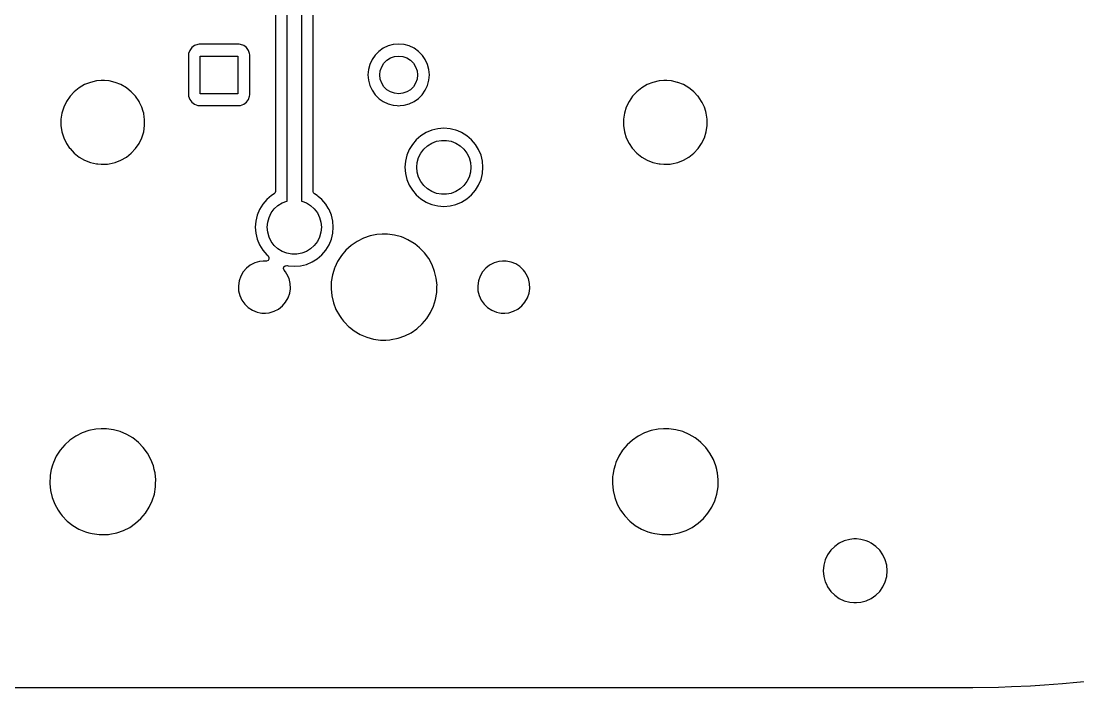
# Model space of a CAD drawing. Extents: x 68 to 346, y -197 to -84.
# Drawn here: x 191.61 to 236.46, y -196.67 to -168.39 of the extents above; entities that cross this region are included whole.
import ezdxf

# ---------------------------------------------------------------- set-up
doc = ezdxf.new("R2010")
doc.units = 0
doc.layers.add('BLACK', color=7, linetype='CONTINUOUS')

msp = doc.modelspace()

# ---------------------------------------------------------------- linework, layer by layer
at = {"layer": 'BLACK', "linetype": 'CONTINUOUS'}
for p, q in [((202.399, -153.386), (202.399, -175.615)), ((202.9, -176.021), (202.9, -153.298)), ((203.5, -153.298), (203.5, -176.021)), ((204, -170.67), (204, -166.37)), ((198.852, -169.513), (198.766, -169.628)), ((198.968, -169.426), (198.852, -169.513)), ((198.852, -169.513), (198.852, -169.513)), ((199.103, -169.376), (198.968, -169.426)), ((198.968, -169.426), (198.968, -169.426)), ((199.162, -169.37), (199.103, -169.376)), ((200.858, -169.37), (199.162, -169.37)), ((199.162, -169.37), (199.162, -169.37)), ((200.917, -169.376), (200.858, -169.37)), ((200.858, -169.37), (200.858, -169.37)), ((200.858, -169.37), (200.858, -169.37)), ((200.858, -169.37), (200.858, -169.37)), ((201.052, -169.426), (200.917, -169.376)), ((200.917, -169.376), (200.917, -169.376)), ((201.168, -169.513), (201.052, -169.426)), ((201.052, -169.426), (201.052, -169.426)), ((201.254, -169.628), (201.168, -169.513)), ((201.168, -169.513), (201.168, -169.513)), ((206.977, -169.54), (206.791, -169.67)), ((207.184, -169.443), (206.977, -169.54)), ((206.977, -169.54), (206.977, -169.54)), ((207.403, -169.384), (207.184, -169.443)), ((207.184, -169.443), (207.184, -169.443)), ((207.63, -169.365), (207.403, -169.384)), ((207.403, -169.384), (207.403, -169.384)), ((207.857, -169.384), (207.63, -169.365)), ((207.63, -169.365), (207.63, -169.365)), ((208.076, -169.443), (207.857, -169.384)), ((207.857, -169.384), (207.857, -169.384)), ((207.857, -169.384), (207.857, -169.384)), ((207.857, -169.384), (207.857, -169.384)), ((207.857, -169.384), (207.857, -169.384)), ((208.283, -169.54), (208.076, -169.443)), ((208.076, -169.443), (208.076, -169.443)), ((208.469, -169.67), (208.283, -169.54)), ((208.283, -169.54), (208.283, -169.54)), ((198.71, -169.822), (198.709, -169.822)), ((198.709, -169.822), (198.709, -171.518)), ((198.716, -169.763), (198.71, -169.822)), ((198.71, -169.822), (198.71, -169.822)), ((198.766, -169.628), (198.716, -169.763)), ((198.766, -169.628), (198.766, -169.628)), ((199.21, -171.47), (199.21, -169.87)), ((199.21, -169.87), (200.81, -169.87)), ((200.81, -169.87), (200.81, -171.47)), ((201.273, -169.679), (201.254, -169.628)), ((201.254, -169.628), (201.254, -169.628)), ((201.304, -169.763), (201.273, -169.679)), ((201.31, -169.822), (201.304, -169.763)), ((201.31, -171.518), (201.31, -169.822)), ((206.63, -169.831), (206.499, -170.017)), ((206.791, -169.67), (206.63, -169.831)), ((207.131, -170.045), (207.283, -169.949)), ((207.283, -169.949), (207.452, -169.89)), ((207.452, -169.89), (207.63, -169.87)), ((207.63, -169.87), (207.808, -169.89)), ((207.808, -169.89), (207.977, -169.949)), ((207.977, -169.949), (208.129, -170.045)), ((208.63, -169.831), (208.469, -169.67)), ((208.639, -169.843), (208.63, -169.831)), ((208.761, -170.017), (208.639, -169.843)), ((206.403, -170.224), (206.344, -170.443)), ((206.499, -170.017), (206.403, -170.224)), ((206.403, -170.224), (206.403, -170.224)), ((206.499, -170.017), (206.499, -170.017)), ((206.85, -170.492), (206.909, -170.323)), ((206.909, -170.323), (207.005, -170.171)), ((207.005, -170.171), (207.131, -170.045)), ((208.129, -170.045), (208.255, -170.171)), ((208.255, -170.171), (208.351, -170.323)), ((208.351, -170.323), (208.41, -170.492)), ((208.857, -170.224), (208.761, -170.017)), ((208.916, -170.443), (208.857, -170.224)), ((204, -172.818), (204, -170.67)), ((206.344, -170.443), (206.325, -170.67)), ((206.325, -170.67), (206.325, -170.67)), ((206.325, -170.67), (206.344, -170.897)), ((206.344, -170.443), (206.344, -170.443)), ((206.83, -170.67), (206.85, -170.492)), ((206.85, -170.848), (206.83, -170.67)), ((206.909, -171.017), (206.85, -170.848)), ((208.41, -170.848), (208.351, -171.017)), ((208.41, -170.492), (208.43, -170.67)), ((208.43, -170.67), (208.41, -170.848)), ((208.935, -170.67), (208.916, -170.443)), ((208.916, -170.897), (208.935, -170.67)), ((194.07, -171.215), (193.862, -171.381)), ((194.3, -171.082), (194.07, -171.215)), ((194.547, -170.985), (194.3, -171.082)), ((194.548, -170.985), (194.547, -170.985)), ((194.547, -170.985), (194.547, -170.985)), ((194.547, -170.985), (194.547, -170.985)), ((194.547, -170.985), (194.547, -170.985)), ((194.807, -170.926), (194.548, -170.985)), ((195.006, -170.911), (194.807, -170.926)), ((195.138, -170.911), (195.006, -170.911)), ((195.006, -170.911), (195.006, -170.911)), ((195.337, -170.926), (195.138, -170.911)), ((195.138, -170.911), (195.138, -170.911)), ((195.596, -170.985), (195.337, -170.926)), ((195.597, -170.985), (195.596, -170.985)), ((195.844, -171.082), (195.597, -170.985)), ((195.597, -170.985), (195.597, -170.985)), ((196.074, -171.215), (195.844, -171.082)), ((196.198, -171.313), (196.074, -171.215)), ((196.282, -171.381), (196.198, -171.313)), ((206.344, -170.897), (206.344, -170.897)), ((206.344, -170.897), (206.403, -171.117)), ((206.403, -171.117), (206.403, -171.117)), ((206.403, -171.117), (206.499, -171.323)), ((206.499, -171.323), (206.499, -171.323)), ((206.499, -171.323), (206.63, -171.509)), ((207.005, -171.169), (206.909, -171.017)), ((207.131, -171.296), (207.005, -171.169)), ((207.283, -171.391), (207.131, -171.296)), ((208.129, -171.296), (207.977, -171.391)), ((208.255, -171.169), (208.129, -171.296)), ((208.351, -171.017), (208.255, -171.169)), ((208.63, -171.509), (208.761, -171.323)), ((208.761, -171.323), (208.857, -171.117)), ((208.857, -171.117), (208.916, -170.897)), ((217.946, -171.215), (217.738, -171.381)), ((218.176, -171.082), (217.946, -171.215)), ((218.423, -170.985), (218.176, -171.082)), ((218.424, -170.985), (218.423, -170.985)), ((218.423, -170.985), (218.423, -170.985)), ((218.423, -170.985), (218.423, -170.985)), ((218.423, -170.985), (218.423, -170.985)), ((218.683, -170.926), (218.424, -170.985)), ((218.882, -170.911), (218.683, -170.926)), ((219.014, -170.911), (218.882, -170.911)), ((218.882, -170.911), (218.882, -170.911)), ((219.213, -170.926), (219.014, -170.911)), ((219.014, -170.911), (219.014, -170.911)), ((219.472, -170.985), (219.213, -170.926)), ((219.473, -170.985), (219.472, -170.985)), ((219.72, -171.082), (219.473, -170.985)), ((219.473, -170.985), (219.473, -170.985)), ((219.95, -171.215), (219.72, -171.082)), ((220.074, -171.313), (219.95, -171.215)), ((220.158, -171.381), (220.074, -171.313)), ((220.074, -171.313), (220.074, -171.313)), ((193.681, -171.576), (193.531, -171.795)), ((193.862, -171.381), (193.681, -171.576)), ((196.41, -171.518), (196.282, -171.381)), ((196.453, -171.565), (196.41, -171.518)), ((196.463, -171.576), (196.453, -171.565)), ((196.613, -171.795), (196.463, -171.576)), ((198.709, -171.518), (198.71, -171.518)), ((198.71, -171.518), (198.716, -171.578)), ((198.716, -171.578), (198.766, -171.712)), ((198.766, -171.712), (198.766, -171.712)), ((198.766, -171.712), (198.852, -171.828)), ((200.81, -171.47), (199.21, -171.47)), ((201.168, -171.828), (201.254, -171.712)), ((201.254, -171.712), (201.304, -171.578)), ((201.304, -171.578), (201.31, -171.518)), ((206.63, -171.509), (206.791, -171.67)), ((206.791, -171.67), (206.802, -171.678)), ((206.802, -171.678), (206.977, -171.801)), ((207.452, -171.45), (207.283, -171.391)), ((207.63, -171.47), (207.452, -171.45)), ((207.808, -171.45), (207.63, -171.47)), ((207.977, -171.391), (207.808, -171.45)), ((208.283, -171.801), (208.469, -171.67)), ((208.469, -171.67), (208.63, -171.509)), ((217.557, -171.576), (217.407, -171.795)), ((217.738, -171.381), (217.557, -171.576)), ((220.329, -171.565), (220.158, -171.381)), ((220.339, -171.576), (220.329, -171.565)), ((220.489, -171.795), (220.339, -171.576)), ((193.416, -172.035), (193.337, -172.289)), ((193.531, -171.795), (193.416, -172.035)), ((193.531, -171.795), (193.531, -171.795)), ((196.636, -171.844), (196.613, -171.795)), ((196.613, -171.795), (196.613, -171.795)), ((196.613, -171.795), (196.613, -171.795)), ((196.613, -171.795), (196.613, -171.795)), ((196.728, -172.035), (196.636, -171.844)), ((196.786, -172.222), (196.728, -172.035)), ((196.807, -172.289), (196.786, -172.222)), ((198.852, -171.828), (198.852, -171.828)), ((198.852, -171.828), (198.968, -171.914)), ((198.968, -171.914), (198.968, -171.914)), ((198.968, -171.914), (199.103, -171.964)), ((199.103, -171.964), (199.103, -171.964)), ((199.103, -171.964), (199.109, -171.965)), ((199.109, -171.965), (199.162, -171.971)), ((199.162, -171.971), (200.858, -171.971)), ((200.858, -171.971), (200.917, -171.964)), ((200.917, -171.964), (201.052, -171.914)), ((201.052, -171.914), (201.168, -171.828)), ((206.977, -171.801), (207.184, -171.897)), ((207.184, -171.897), (207.403, -171.956)), ((207.403, -171.956), (207.565, -171.97)), ((207.565, -171.97), (207.63, -171.976)), ((207.63, -171.976), (207.687, -171.971)), ((207.63, -171.976), (207.63, -171.976)), ((207.63, -171.976), (207.63, -171.976)), ((207.687, -171.971), (207.857, -171.956)), ((207.857, -171.956), (208.076, -171.897)), ((208.076, -171.897), (208.283, -171.801)), ((217.292, -172.035), (217.213, -172.289)), ((217.407, -171.795), (217.292, -172.035)), ((217.407, -171.795), (217.407, -171.795)), ((220.512, -171.844), (220.489, -171.795)), ((220.489, -171.795), (220.489, -171.795)), ((220.489, -171.795), (220.489, -171.795)), ((220.489, -171.795), (220.489, -171.795)), ((220.604, -172.035), (220.512, -171.844)), ((220.662, -172.222), (220.604, -172.035)), ((220.683, -172.289), (220.662, -172.222)), ((193.337, -172.289), (193.297, -172.552)), ((193.297, -172.552), (193.297, -172.818)), ((193.337, -172.289), (193.337, -172.289)), ((196.832, -172.457), (196.807, -172.289)), ((196.807, -172.289), (196.807, -172.289)), ((196.846, -172.552), (196.832, -172.457)), ((196.846, -172.818), (196.846, -172.552)), ((217.213, -172.289), (217.173, -172.552)), ((217.173, -172.552), (217.173, -172.818)), ((217.213, -172.289), (217.213, -172.289)), ((220.708, -172.457), (220.683, -172.289)), ((220.683, -172.289), (220.683, -172.289)), ((220.722, -172.552), (220.708, -172.457)), ((220.722, -172.818), (220.722, -172.552)), ((193.297, -172.818), (193.337, -173.081)), ((193.337, -173.081), (193.337, -173.081)), ((193.337, -173.081), (193.416, -173.335)), ((196.728, -173.335), (196.807, -173.081)), ((196.807, -173.081), (196.846, -172.818)), ((204, -174.59), (204, -172.818)), ((208.798, -173.115), (208.577, -173.251)), ((209.038, -173.016), (208.798, -173.115)), ((209.291, -172.955), (209.038, -173.016)), ((209.55, -172.935), (209.291, -172.955)), ((209.809, -172.955), (209.55, -172.935)), ((209.924, -172.982), (209.809, -172.955)), ((209.809, -172.955), (209.809, -172.955)), ((209.809, -172.955), (209.809, -172.955)), ((210.062, -173.016), (209.924, -172.982)), ((210.136, -173.046), (210.062, -173.016)), ((210.062, -173.016), (210.062, -173.016)), ((210.302, -173.115), (210.136, -173.046)), ((210.523, -173.251), (210.302, -173.115)), ((210.302, -173.115), (210.302, -173.115)), ((210.302, -173.115), (210.302, -173.115)), ((217.173, -172.818), (217.213, -173.081)), ((217.213, -173.081), (217.213, -173.081)), ((217.213, -173.081), (217.292, -173.335)), ((220.604, -173.335), (220.683, -173.081)), ((220.683, -173.081), (220.722, -172.818)), ((193.416, -173.335), (193.531, -173.575)), ((193.531, -173.575), (193.531, -173.575)), ((193.531, -173.575), (193.531, -173.575)), ((193.531, -173.575), (193.531, -173.575)), ((193.531, -173.575), (193.665, -173.772)), ((196.463, -173.795), (196.613, -173.575)), ((196.613, -173.575), (196.728, -173.335)), ((208.379, -173.419), (208.211, -173.617)), ((208.577, -173.251), (208.379, -173.419)), ((208.857, -173.672), (209.037, -173.561)), ((209.037, -173.561), (209.235, -173.484)), ((209.235, -173.484), (209.444, -173.445)), ((209.444, -173.445), (209.656, -173.445)), ((209.656, -173.445), (209.865, -173.484)), ((209.865, -173.484), (210.063, -173.561)), ((210.063, -173.561), (210.243, -173.672)), ((210.721, -173.419), (210.523, -173.251)), ((210.889, -173.617), (210.721, -173.419)), ((217.292, -173.335), (217.407, -173.575)), ((217.407, -173.575), (217.407, -173.575)), ((217.407, -173.575), (217.407, -173.575)), ((217.407, -173.575), (217.407, -173.575)), ((217.407, -173.575), (217.541, -173.772)), ((220.339, -173.795), (220.489, -173.575)), ((220.489, -173.575), (220.604, -173.335)), ((193.665, -173.772), (193.681, -173.795)), ((193.681, -173.795), (193.862, -173.99)), ((193.862, -173.99), (193.862, -173.99)), ((193.862, -173.99), (193.862, -173.99)), ((193.862, -173.99), (194.07, -174.155)), ((196.074, -174.155), (196.282, -173.99)), ((196.282, -173.99), (196.463, -173.795)), ((208.075, -173.838), (207.975, -174.078)), ((208.211, -173.617), (208.075, -173.838)), ((208.478, -174.175), (208.572, -173.985)), ((208.572, -173.985), (208.7, -173.815)), ((208.7, -173.815), (208.857, -173.672)), ((210.243, -173.672), (210.4, -173.815)), ((210.4, -173.815), (210.528, -173.985)), ((210.528, -173.985), (210.622, -174.175)), ((211.019, -173.828), (210.889, -173.617)), ((211.025, -173.838), (211.019, -173.828)), ((211.032, -173.856), (211.025, -173.838)), ((211.125, -174.078), (211.032, -173.856)), ((217.541, -173.772), (217.557, -173.795)), ((217.557, -173.795), (217.738, -173.99)), ((217.738, -173.99), (217.738, -173.99)), ((217.738, -173.99), (217.738, -173.99)), ((217.738, -173.99), (217.946, -174.155)), ((219.95, -174.155), (220.158, -173.99)), ((220.158, -173.99), (220.339, -173.795)), ((194.07, -174.155), (194.3, -174.288)), ((194.3, -174.288), (194.547, -174.386)), ((194.547, -174.386), (194.807, -174.445)), ((194.807, -174.445), (194.856, -174.448)), ((194.856, -174.448), (195.006, -174.46)), ((195.006, -174.46), (195.006, -174.46)), ((195.006, -174.46), (195.138, -174.46)), ((195.138, -174.46), (195.271, -174.45)), ((195.271, -174.45), (195.337, -174.445)), ((195.337, -174.445), (195.597, -174.386)), ((195.597, -174.386), (195.844, -174.288)), ((195.844, -174.288), (196.074, -174.155)), ((207.915, -174.331), (207.894, -174.59)), ((207.975, -174.078), (207.915, -174.331)), ((208.4, -174.59), (208.42, -174.379)), ((208.42, -174.379), (208.478, -174.175)), ((210.622, -174.175), (210.68, -174.379)), ((210.68, -174.379), (210.7, -174.59)), ((211.185, -174.331), (211.125, -174.078)), ((211.206, -174.59), (211.185, -174.331)), ((217.946, -174.155), (218.176, -174.288)), ((218.176, -174.288), (218.423, -174.386)), ((218.423, -174.386), (218.683, -174.445)), ((218.683, -174.445), (218.732, -174.448)), ((218.732, -174.448), (218.882, -174.46)), ((218.882, -174.46), (218.882, -174.46)), ((218.882, -174.46), (219.014, -174.46)), ((219.014, -174.46), (219.147, -174.45)), ((219.147, -174.45), (219.213, -174.445)), ((219.213, -174.445), (219.473, -174.386)), ((219.473, -174.386), (219.72, -174.288)), ((219.72, -174.288), (219.95, -174.155)), ((204, -175.615), (204, -174.59)), ((207.894, -174.59), (207.915, -174.849)), ((207.915, -174.849), (207.975, -175.102)), ((208.42, -174.801), (208.4, -174.59)), ((208.478, -175.006), (208.42, -174.801)), ((210.68, -174.801), (210.622, -175.006)), ((210.7, -174.59), (210.68, -174.801)), ((211.125, -175.102), (211.185, -174.849)), ((211.185, -174.849), (211.206, -174.59)), ((207.975, -175.102), (208.075, -175.342)), ((208.075, -175.342), (208.075, -175.342)), ((208.075, -175.342), (208.075, -175.342)), ((208.075, -175.342), (208.211, -175.563)), ((208.572, -175.196), (208.478, -175.006)), ((208.7, -175.365), (208.572, -175.196)), ((208.857, -175.508), (208.7, -175.365)), ((210.4, -175.365), (210.243, -175.508)), ((210.528, -175.196), (210.4, -175.365)), ((210.622, -175.006), (210.528, -175.196)), ((210.889, -175.563), (211.025, -175.342)), ((211.025, -175.342), (211.125, -175.102)), ((202.227, -175.791), (202.029, -175.959)), ((202.34, -175.721), (202.227, -175.791)), ((202.227, -175.791), (202.227, -175.791)), ((202.38, -175.682), (202.34, -175.721)), ((202.399, -175.615), (202.38, -175.682)), ((204.013, -175.669), (204, -175.615)), ((204.06, -175.721), (204.013, -175.669)), ((204.173, -175.791), (204.06, -175.721)), ((204.209, -175.821), (204.173, -175.791)), ((204.173, -175.791), (204.173, -175.791)), ((204.371, -175.959), (204.209, -175.821)), ((208.211, -175.563), (208.379, -175.761)), ((208.379, -175.761), (208.577, -175.93)), ((209.037, -175.62), (208.857, -175.508)), ((209.235, -175.696), (209.037, -175.62)), ((209.444, -175.735), (209.235, -175.696)), ((209.656, -175.735), (209.444, -175.735)), ((209.865, -175.696), (209.656, -175.735)), ((210.063, -175.62), (209.865, -175.696)), ((210.243, -175.508), (210.063, -175.62)), ((210.523, -175.93), (210.721, -175.761)), ((210.721, -175.761), (210.889, -175.563)), ((201.861, -176.157), (201.725, -176.378)), ((202.029, -175.959), (201.861, -176.157)), ((202.35, -176.355), (202.507, -176.212)), ((202.507, -176.212), (202.687, -176.101)), ((202.687, -176.101), (202.885, -176.024)), ((202.885, -176.024), (202.9, -176.021)), ((203.5, -176.021), (203.515, -176.024)), ((203.515, -176.024), (203.713, -176.101)), ((203.713, -176.101), (203.893, -176.212)), ((203.893, -176.212), (204.05, -176.355)), ((204.539, -176.157), (204.371, -175.959)), ((204.642, -176.324), (204.539, -176.157)), ((208.577, -175.93), (208.798, -176.065)), ((208.798, -176.065), (208.798, -176.065)), ((208.798, -176.065), (208.798, -176.065)), ((208.798, -176.065), (208.855, -176.089)), ((208.855, -176.089), (209.038, -176.165)), ((209.038, -176.165), (209.291, -176.225)), ((209.291, -176.225), (209.55, -176.246)), ((209.55, -176.246), (209.809, -176.225)), ((209.809, -176.225), (210.062, -176.165)), ((210.062, -176.165), (210.302, -176.065)), ((210.302, -176.065), (210.523, -175.93)), ((201.625, -176.618), (201.565, -176.871)), ((201.725, -176.378), (201.625, -176.618)), ((202.07, -176.919), (202.128, -176.715)), ((202.128, -176.715), (202.222, -176.525)), ((202.222, -176.525), (202.35, -176.355)), ((204.05, -176.355), (204.178, -176.525)), ((204.178, -176.525), (204.272, -176.715)), ((204.272, -176.715), (204.33, -176.919)), ((204.675, -176.378), (204.642, -176.324)), ((204.677, -176.382), (204.675, -176.378)), ((204.775, -176.618), (204.677, -176.382)), ((204.835, -176.871), (204.775, -176.618)), ((201.565, -176.871), (201.544, -177.13)), ((201.544, -177.13), (201.565, -177.389)), ((202.05, -177.13), (202.07, -176.919)), ((202.07, -177.341), (202.05, -177.13)), ((204.33, -176.919), (204.35, -177.13)), ((204.35, -177.13), (204.33, -177.341)), ((204.856, -177.13), (204.835, -176.871)), ((204.835, -177.389), (204.856, -177.13)), ((201.565, -177.389), (201.625, -177.642)), ((202.128, -177.546), (202.07, -177.341)), ((202.222, -177.736), (202.128, -177.546)), ((204.272, -177.546), (204.178, -177.736)), ((204.33, -177.341), (204.272, -177.546)), ((204.775, -177.642), (204.835, -177.389)), ((206.132, -177.599), (205.864, -177.735)), ((206.416, -177.501), (206.132, -177.599)), ((206.132, -177.599), (206.132, -177.599)), ((206.71, -177.441), (206.416, -177.501)), ((206.935, -177.426), (206.71, -177.441)), ((206.71, -177.441), (206.71, -177.441)), ((207.16, -177.426), (206.935, -177.426)), ((206.935, -177.426), (206.935, -177.426)), ((207.458, -177.466), (207.16, -177.426)), ((207.748, -177.545), (207.458, -177.466)), ((207.458, -177.466), (207.458, -177.466)), ((207.458, -177.466), (207.458, -177.466)), ((207.843, -177.585), (207.748, -177.545)), ((207.748, -177.545), (207.748, -177.545)), ((208.025, -177.662), (207.843, -177.585)), ((201.625, -177.642), (201.725, -177.882)), ((201.725, -177.882), (201.725, -177.882)), ((201.725, -177.882), (201.725, -177.882)), ((201.725, -177.882), (201.861, -178.103)), ((202.35, -177.905), (202.222, -177.736)), ((202.507, -178.048), (202.35, -177.905)), ((202.687, -178.16), (202.507, -178.048)), ((203.893, -178.048), (203.713, -178.16)), ((204.05, -177.905), (203.893, -178.048)), ((204.178, -177.736), (204.05, -177.905)), ((204.539, -178.103), (204.675, -177.882)), ((204.675, -177.882), (204.775, -177.642)), ((205.616, -177.905), (205.393, -178.106)), ((205.864, -177.735), (205.616, -177.905)), ((208.283, -177.816), (208.025, -177.662)), ((208.315, -177.841), (208.283, -177.816)), ((208.519, -178.002), (208.315, -177.841)), ((208.728, -178.218), (208.519, -178.002)), ((208.519, -178.002), (208.519, -178.002)), ((201.861, -178.103), (202.029, -178.301)), ((202.029, -178.301), (202.07, -178.336)), ((202.07, -178.336), (202.087, -178.35)), ((202.087, -178.35), (202.126, -178.409)), ((202.126, -178.479), (202.089, -178.538)), ((202.126, -178.409), (202.126, -178.479)), ((202.885, -178.236), (202.687, -178.16)), ((203.094, -178.275), (202.885, -178.236)), ((203.306, -178.275), (203.094, -178.275)), ((203.515, -178.236), (203.306, -178.275)), ((203.713, -178.16), (203.515, -178.236)), ((203.952, -178.605), (204.173, -178.47)), ((204.173, -178.47), (204.371, -178.301)), ((204.371, -178.301), (204.539, -178.103)), ((205.199, -178.336), (205.037, -178.589)), ((205.393, -178.106), (205.199, -178.336)), ((205.199, -178.336), (205.199, -178.336)), ((208.906, -178.46), (208.728, -178.218)), ((209.05, -178.723), (208.906, -178.46)), ((201.166, -178.869), (201.029, -179.028)), ((201.332, -178.739), (201.166, -178.869)), ((201.166, -178.869), (201.166, -178.869)), ((201.519, -178.643), (201.332, -178.739)), ((201.721, -178.584), (201.519, -178.643)), ((201.878, -178.569), (201.721, -178.584)), ((201.721, -178.584), (201.721, -178.584)), ((202.007, -178.569), (201.878, -178.569)), ((202.025, -178.567), (202.007, -178.569)), ((202.089, -178.538), (202.025, -178.567)), ((202.745, -178.881), (202.761, -178.813)), ((202.767, -178.947), (202.745, -178.881)), ((202.761, -178.813), (202.812, -178.765)), ((202.825, -179.028), (202.767, -178.947)), ((202.812, -178.765), (202.88, -178.752)), ((202.88, -178.752), (202.897, -178.755)), ((202.897, -178.755), (202.941, -178.765)), ((202.941, -178.765), (203.2, -178.786)), ((203.2, -178.786), (203.459, -178.765)), ((203.459, -178.765), (203.712, -178.705)), ((203.712, -178.705), (203.952, -178.605)), ((204.911, -178.862), (204.878, -178.967)), ((204.924, -178.834), (204.911, -178.862)), ((205.037, -178.589), (204.924, -178.834)), ((209.158, -179.004), (209.05, -178.723)), ((211.326, -178.869), (211.189, -179.028)), ((211.492, -178.739), (211.326, -178.869)), ((211.326, -178.869), (211.326, -178.869)), ((211.679, -178.643), (211.492, -178.739)), ((211.881, -178.584), (211.679, -178.643)), ((212.038, -178.569), (211.881, -178.584)), ((211.881, -178.584), (211.881, -178.584)), ((212.195, -178.569), (212.038, -178.569)), ((212.402, -178.609), (212.195, -178.569)), ((212.195, -178.569), (212.195, -178.569)), ((212.597, -178.687), (212.402, -178.609)), ((212.402, -178.609), (212.402, -178.609)), ((212.402, -178.609), (212.402, -178.609)), ((212.402, -178.609), (212.402, -178.609)), ((212.402, -178.609), (212.402, -178.609)), ((212.774, -178.8), (212.597, -178.687)), ((212.597, -178.687), (212.597, -178.687)), ((212.926, -178.946), (212.774, -178.8)), ((212.774, -178.8), (212.774, -178.8)), ((212.985, -179.028), (212.926, -178.946)), ((212.926, -178.946), (212.926, -178.946)), ((200.855, -179.409), (200.825, -179.617)), ((200.924, -179.21), (200.855, -179.409)), ((200.855, -179.409), (200.855, -179.409)), ((200.855, -179.409), (200.855, -179.409)), ((201.029, -179.028), (200.924, -179.21)), ((201.029, -179.028), (201.029, -179.028)), ((202.888, -179.117), (202.825, -179.028)), ((202.976, -179.308), (202.888, -179.117)), ((203.025, -179.513), (202.976, -179.308)), ((204.822, -179.149), (204.772, -179.445)), ((204.878, -178.967), (204.822, -179.149)), ((209.228, -179.296), (209.158, -179.004)), ((209.258, -179.595), (209.228, -179.296)), ((211.015, -179.409), (210.985, -179.617)), ((211.084, -179.21), (211.015, -179.409)), ((211.015, -179.409), (211.015, -179.409)), ((211.015, -179.409), (211.015, -179.409)), ((211.189, -179.028), (211.084, -179.21)), ((211.189, -179.028), (211.189, -179.028)), ((213.048, -179.117), (212.985, -179.028)), ((213.136, -179.308), (213.048, -179.117)), ((213.185, -179.513), (213.136, -179.308)), ((200.825, -179.617), (200.835, -179.828)), ((200.835, -179.828), (200.884, -180.032)), ((203.005, -179.931), (203.032, -179.745)), ((203.035, -179.723), (203.025, -179.513)), ((203.032, -179.745), (203.035, -179.723)), ((204.772, -179.445), (204.762, -179.745)), ((204.762, -179.745), (204.792, -180.044)), ((209.248, -179.895), (209.257, -179.617)), ((209.257, -179.617), (209.258, -179.595)), ((210.985, -179.617), (210.995, -179.828)), ((210.995, -179.828), (211.044, -180.032)), ((213.165, -179.931), (213.195, -179.723)), ((213.195, -179.723), (213.185, -179.513)), ((200.884, -180.032), (200.929, -180.13)), ((200.929, -180.13), (200.972, -180.223)), ((200.972, -180.223), (200.972, -180.223)), ((200.972, -180.223), (201.094, -180.395)), ((202.831, -180.312), (202.936, -180.13)), ((202.936, -180.13), (203.005, -179.931)), ((204.792, -180.044), (204.792, -180.044)), ((204.792, -180.044), (204.862, -180.337)), ((209.109, -180.479), (209.198, -180.192)), ((209.198, -180.192), (209.248, -179.895)), ((211.044, -180.032), (211.089, -180.13)), ((211.089, -180.13), (211.132, -180.223)), ((211.132, -180.223), (211.132, -180.223)), ((211.132, -180.223), (211.254, -180.395)), ((212.991, -180.312), (213.096, -180.13)), ((213.096, -180.13), (213.165, -179.931)), ((201.094, -180.395), (201.094, -180.395)), ((201.094, -180.395), (201.246, -180.54)), ((201.246, -180.54), (201.423, -180.654)), ((201.423, -180.654), (201.618, -180.732)), ((201.618, -180.732), (201.747, -180.757)), ((202.139, -180.757), (202.341, -180.697)), ((202.341, -180.697), (202.528, -180.601)), ((202.528, -180.601), (202.694, -180.471)), ((202.694, -180.471), (202.831, -180.312)), ((204.862, -180.337), (204.862, -180.337)), ((204.862, -180.337), (204.97, -180.617)), ((204.97, -180.617), (204.97, -180.617)), ((204.97, -180.617), (205.114, -180.88)), ((208.821, -181.004), (208.983, -180.751)), ((208.983, -180.751), (209.109, -180.479)), ((211.254, -180.395), (211.254, -180.395)), ((211.254, -180.395), (211.406, -180.54)), ((211.406, -180.54), (211.583, -180.654)), ((211.583, -180.654), (211.778, -180.732)), ((211.778, -180.732), (211.907, -180.757)), ((212.299, -180.757), (212.501, -180.697)), ((212.501, -180.697), (212.688, -180.601)), ((212.688, -180.601), (212.854, -180.471)), ((212.854, -180.471), (212.991, -180.312)), ((201.747, -180.757), (201.825, -180.772)), ((201.825, -180.772), (201.825, -180.772)), ((201.825, -180.772), (201.982, -180.772)), ((201.982, -180.772), (202.139, -180.757)), ((201.982, -180.772), (201.982, -180.772)), ((205.114, -180.88), (205.114, -180.88)), ((205.114, -180.88), (205.205, -181.004)), ((205.205, -181.004), (205.292, -181.122)), ((205.292, -181.122), (205.347, -181.179)), ((205.347, -181.179), (205.501, -181.338)), ((208.627, -181.234), (208.821, -181.004)), ((211.907, -180.757), (211.985, -180.772)), ((211.985, -180.772), (211.985, -180.772)), ((211.985, -180.772), (212.142, -180.772)), ((212.142, -180.772), (212.299, -180.757)), ((212.142, -180.772), (212.142, -180.772)), ((205.501, -181.338), (205.501, -181.338)), ((205.501, -181.338), (205.544, -181.372)), ((205.544, -181.372), (205.737, -181.525)), ((205.737, -181.525), (205.995, -181.678)), ((207.888, -181.741), (208.156, -181.606)), ((208.156, -181.606), (208.404, -181.435)), ((208.404, -181.435), (208.627, -181.234)), ((205.995, -181.678), (206.272, -181.795)), ((206.272, -181.795), (206.272, -181.795)), ((206.272, -181.795), (206.272, -181.795)), ((206.272, -181.795), (206.417, -181.835)), ((206.417, -181.835), (206.562, -181.874)), ((206.562, -181.874), (206.86, -181.915)), ((206.86, -181.915), (206.86, -181.915)), ((206.86, -181.915), (207.085, -181.915)), ((207.085, -181.915), (207.249, -181.904)), ((207.249, -181.904), (207.31, -181.899)), ((207.31, -181.899), (207.604, -181.84)), ((207.604, -181.84), (207.888, -181.741)), ((194.997, -185.681), (194.772, -185.696)), ((195.222, -185.681), (194.997, -185.681)), ((194.997, -185.681), (194.997, -185.681)), ((195.52, -185.721), (195.222, -185.681)), ((218.873, -185.681), (218.648, -185.696)), ((219.098, -185.681), (218.873, -185.681)), ((218.873, -185.681), (218.873, -185.681)), ((219.396, -185.721), (219.098, -185.681)), ((193.926, -185.99), (193.678, -186.16)), ((194.194, -185.854), (193.926, -185.99)), ((194.478, -185.756), (194.194, -185.854)), ((194.194, -185.854), (194.194, -185.854)), ((194.772, -185.696), (194.478, -185.756)), ((194.772, -185.696), (194.772, -185.696)), ((195.81, -185.8), (195.52, -185.721)), ((195.52, -185.721), (195.52, -185.721)), ((195.52, -185.721), (195.52, -185.721)), ((196.087, -185.917), (195.81, -185.8)), ((195.81, -185.8), (195.81, -185.8)), ((196.345, -186.071), (196.087, -185.917)), ((196.581, -186.257), (196.345, -186.071)), ((196.345, -186.071), (196.345, -186.071)), ((196.345, -186.071), (196.345, -186.071)), ((217.802, -185.99), (217.554, -186.16)), ((218.07, -185.854), (217.802, -185.99)), ((218.354, -185.756), (218.07, -185.854)), ((218.07, -185.854), (218.07, -185.854)), ((218.648, -185.696), (218.354, -185.756)), ((218.648, -185.696), (218.648, -185.696)), ((219.686, -185.8), (219.396, -185.721)), ((219.396, -185.721), (219.396, -185.721)), ((219.396, -185.721), (219.396, -185.721)), ((219.963, -185.917), (219.686, -185.8)), ((219.686, -185.8), (219.686, -185.8)), ((220.221, -186.071), (219.963, -185.917)), ((220.343, -186.167), (220.221, -186.071)), ((220.221, -186.071), (220.221, -186.071)), ((220.221, -186.071), (220.221, -186.071)), ((193.455, -186.361), (193.261, -186.591)), ((193.678, -186.16), (193.455, -186.361)), ((196.79, -186.473), (196.581, -186.257)), ((196.581, -186.257), (196.581, -186.257)), ((196.968, -186.715), (196.79, -186.473)), ((217.331, -186.361), (217.137, -186.591)), ((217.554, -186.16), (217.331, -186.361)), ((220.457, -186.257), (220.343, -186.167)), ((220.666, -186.473), (220.457, -186.257)), ((220.457, -186.257), (220.457, -186.257)), ((220.844, -186.715), (220.666, -186.473)), ((193.099, -186.844), (192.973, -187.117)), ((193.261, -186.591), (193.099, -186.844)), ((193.261, -186.591), (193.261, -186.591)), ((197.112, -186.978), (196.968, -186.715)), ((197.22, -187.259), (197.112, -186.978)), ((216.975, -186.844), (216.849, -187.117)), ((217.137, -186.591), (216.975, -186.844)), ((217.137, -186.591), (217.137, -186.591)), ((220.988, -186.978), (220.844, -186.715)), ((221.096, -187.259), (220.988, -186.978)), ((192.884, -187.404), (192.843, -187.646)), ((192.94, -187.223), (192.884, -187.404)), ((192.973, -187.117), (192.94, -187.223)), ((192.973, -187.117), (192.973, -187.117)), ((197.255, -187.404), (197.22, -187.259)), ((197.279, -187.505), (197.255, -187.404)), ((216.76, -187.404), (216.719, -187.646)), ((216.816, -187.223), (216.76, -187.404)), ((216.849, -187.117), (216.816, -187.223)), ((216.849, -187.117), (216.849, -187.117)), ((221.131, -187.404), (221.096, -187.259)), ((221.155, -187.505), (221.131, -187.404)), ((192.834, -187.7), (192.825, -187.954)), ((192.843, -187.646), (192.834, -187.7)), ((197.29, -187.551), (197.279, -187.505)), ((197.32, -187.85), (197.29, -187.551)), ((197.315, -188), (197.32, -187.85)), ((216.71, -187.7), (216.701, -187.954)), ((216.719, -187.646), (216.71, -187.7)), ((221.166, -187.551), (221.155, -187.505)), ((221.196, -187.85), (221.166, -187.551)), ((221.186, -188.15), (221.196, -187.85)), ((192.825, -187.954), (192.824, -188)), ((192.824, -188), (192.854, -188.299)), ((192.854, -188.299), (192.854, -188.299)), ((192.854, -188.299), (192.924, -188.592)), ((197.26, -188.447), (197.31, -188.15)), ((197.31, -188.15), (197.315, -188)), ((216.701, -187.954), (216.7, -188)), ((216.7, -188), (216.73, -188.299)), ((216.73, -188.299), (216.73, -188.299)), ((216.73, -188.299), (216.8, -188.592)), ((221.136, -188.447), (221.186, -188.15)), ((192.924, -188.592), (192.924, -188.592)), ((192.924, -188.592), (193.032, -188.872)), ((197.045, -189.006), (197.171, -188.734)), ((197.171, -188.734), (197.26, -188.447)), ((216.8, -188.592), (216.8, -188.592)), ((216.8, -188.592), (216.908, -188.872)), ((220.921, -189.006), (221.047, -188.734)), ((221.047, -188.734), (221.136, -188.447)), ((193.032, -188.872), (193.032, -188.872)), ((193.032, -188.872), (193.176, -189.135)), ((193.176, -189.135), (193.176, -189.135)), ((193.176, -189.135), (193.267, -189.259)), ((193.267, -189.259), (193.354, -189.377)), ((196.689, -189.489), (196.883, -189.259)), ((196.883, -189.259), (197.045, -189.006)), ((216.908, -188.872), (216.908, -188.872)), ((216.908, -188.872), (217.052, -189.135)), ((217.052, -189.135), (217.052, -189.135)), ((217.052, -189.135), (217.143, -189.259)), ((217.143, -189.259), (217.23, -189.377)), ((220.565, -189.489), (220.759, -189.259)), ((220.759, -189.259), (220.921, -189.006)), ((193.354, -189.377), (193.563, -189.593)), ((193.563, -189.593), (193.799, -189.78)), ((196.218, -189.861), (196.466, -189.69)), ((196.466, -189.69), (196.689, -189.489)), ((217.23, -189.377), (217.439, -189.593)), ((217.439, -189.593), (217.675, -189.78)), ((220.094, -189.861), (220.342, -189.69)), ((220.342, -189.69), (220.565, -189.489)), ((193.799, -189.78), (194.057, -189.933)), ((194.057, -189.933), (194.334, -190.05)), ((194.334, -190.05), (194.334, -190.05)), ((194.334, -190.05), (194.334, -190.05)), ((194.334, -190.05), (194.479, -190.09)), ((194.479, -190.09), (194.624, -190.129)), ((194.624, -190.129), (194.922, -190.17)), ((194.922, -190.17), (194.922, -190.17)), ((194.922, -190.17), (195.147, -190.17)), ((195.147, -190.17), (195.311, -190.159)), ((195.311, -190.159), (195.372, -190.154)), ((195.372, -190.154), (195.666, -190.095)), ((195.666, -190.095), (195.95, -189.996)), ((195.95, -189.996), (196.218, -189.861)), ((217.675, -189.78), (217.933, -189.933)), ((217.933, -189.933), (218.21, -190.05)), ((218.21, -190.05), (218.21, -190.05)), ((218.21, -190.05), (218.21, -190.05)), ((218.21, -190.05), (218.355, -190.09)), ((218.355, -190.09), (218.5, -190.129)), ((218.5, -190.129), (218.798, -190.17)), ((218.798, -190.17), (218.798, -190.17)), ((218.798, -190.17), (219.023, -190.17)), ((219.023, -190.17), (219.187, -190.159)), ((219.187, -190.159), (219.248, -190.154)), ((219.248, -190.154), (219.542, -190.095)), ((219.542, -190.095), (219.826, -189.996)), ((219.826, -189.996), (220.094, -189.861)), ((226.332, -190.531), (226.139, -190.667)), ((226.546, -190.431), (226.332, -190.531)), ((226.332, -190.531), (226.332, -190.531)), ((226.775, -190.37), (226.546, -190.431)), ((226.546, -190.431), (226.546, -190.431)), ((226.951, -190.355), (226.775, -190.37)), ((226.775, -190.37), (226.775, -190.37)), ((227.069, -190.355), (226.951, -190.355)), ((227.245, -190.37), (227.069, -190.355)), ((227.474, -190.431), (227.245, -190.37)), ((227.245, -190.37), (227.245, -190.37)), ((227.581, -190.481), (227.474, -190.431)), ((227.474, -190.431), (227.474, -190.431)), ((227.474, -190.431), (227.474, -190.431)), ((227.688, -190.531), (227.581, -190.481)), ((227.881, -190.667), (227.688, -190.531)), ((227.688, -190.531), (227.688, -190.531)), ((225.836, -191.027), (225.736, -191.241)), ((225.972, -190.834), (225.836, -191.027)), ((225.836, -191.027), (225.836, -191.027)), ((226.139, -190.667), (225.972, -190.834)), ((225.972, -190.834), (225.972, -190.834)), ((228.048, -190.834), (227.881, -190.667)), ((228.184, -191.027), (228.048, -190.834)), ((228.284, -191.241), (228.184, -191.027)), ((228.184, -191.027), (228.184, -191.027)), ((225.675, -191.47), (225.654, -191.705)), ((225.736, -191.241), (225.675, -191.47)), ((225.675, -191.47), (225.675, -191.47)), ((225.736, -191.241), (225.736, -191.241)), ((228.345, -191.47), (228.284, -191.241)), ((228.366, -191.705), (228.345, -191.47)), ((225.654, -191.705), (225.654, -191.705)), ((225.654, -191.705), (225.675, -191.94)), ((225.675, -191.94), (225.675, -191.94)), ((225.675, -191.94), (225.736, -192.169)), ((228.284, -192.169), (228.345, -191.94)), ((228.345, -191.94), (228.366, -191.705)), ((225.736, -192.169), (225.736, -192.169)), ((225.736, -192.169), (225.736, -192.169)), ((225.736, -192.169), (225.786, -192.276)), ((225.786, -192.276), (225.836, -192.383)), ((225.836, -192.383), (225.836, -192.383)), ((225.836, -192.383), (225.972, -192.576)), ((228.048, -192.576), (228.184, -192.383)), ((228.184, -192.383), (228.284, -192.169)), ((225.972, -192.576), (226.139, -192.743)), ((226.139, -192.743), (226.332, -192.879)), ((227.688, -192.879), (227.881, -192.743)), ((227.881, -192.743), (228.048, -192.576)), ((226.332, -192.879), (226.332, -192.879)), ((226.332, -192.879), (226.546, -192.979)), ((226.546, -192.979), (226.775, -193.04)), ((226.775, -193.04), (226.951, -193.055)), ((226.951, -193.055), (227.069, -193.055)), ((227.069, -193.055), (227.245, -193.04)), ((227.245, -193.04), (227.474, -192.979)), ((227.474, -192.979), (227.688, -192.879)), ((236.414, -196.449), (235.812, -196.502)), ((237.181, -196.371), (236.414, -196.449)), ((231.755, -196.67), (182.264, -196.67)), ((231.999, -196.667), (231.755, -196.67)), ((233.093, -196.651), (231.999, -196.667)), ((233.637, -196.63), (233.093, -196.651)), ((234.451, -196.595), (233.637, -196.63)), ((235.043, -196.558), (234.451, -196.595)), ((235.812, -196.502), (235.043, -196.558))]:
    msp.add_line(p, q, dxfattribs=at)

doc.saveas('drawing.dxf')
